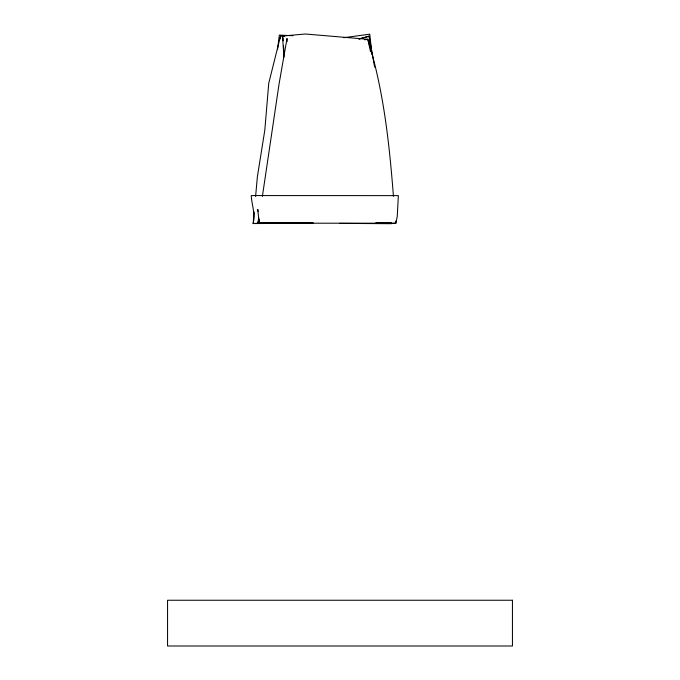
<?xml version="1.0" encoding="UTF-8"?>
<svg xmlns="http://www.w3.org/2000/svg" width="680" height="680" viewBox="0 0 680 680"><rect width="100%" height="100%" fill="white"/><g stroke="black" fill="none" stroke-linecap="round" stroke-linejoin="round"><path stroke-width="1.02" d="M254.184 212.1L253.155 223.55L313.565 223.329M255.595 196.494L257.38 176.724L264.8 130.228L268.753 83.215L280.636 35.649L284.639 36.482M277.534 49.606L279.31 35.088L292.893 35.725M280.16 38.785L280.636 35.649L283.662 36.473M258.706 218.067L257.839 223.219L253.155 223.55C255.621 213.962 251.727 204.994 251.234 195.568L398.361 195.627L397.248 216.478L395.887 223.184L390.736 223.695L339.618 223.38M262.37 196.435L279.055 84.031L287.019 38.471L287.139 41.642M258.672 220.142L257.839 223.219L395.887 223.184L395.7 221.111M359.091 38.989L369.096 36.184L374.654 67.167M358.878 39.015L369.096 36.184L370.013 43.418M364.701 39.771L367.803 39.295C383.579 90.236 389.351 143.319 393.431 196.273M343.723 37.714L369.75 34.178L371.926 54.213M258.034 222.793L313.012 222.819M375.81 222.845L391.536 222.853M370.524 51.688L367.803 39.295L305.363 34L282.489 36.04L283.968 57.171M258.06 211.319L257.728 209.355L259.233 223.184L259.046 219.215M283.033 37.646L283.22 40.783M283.534 46.002L283.917 52.267M512.439 600.244L167.56 600.244L167.56 646L512.439 646L512.439 600.244"/></g></svg>
